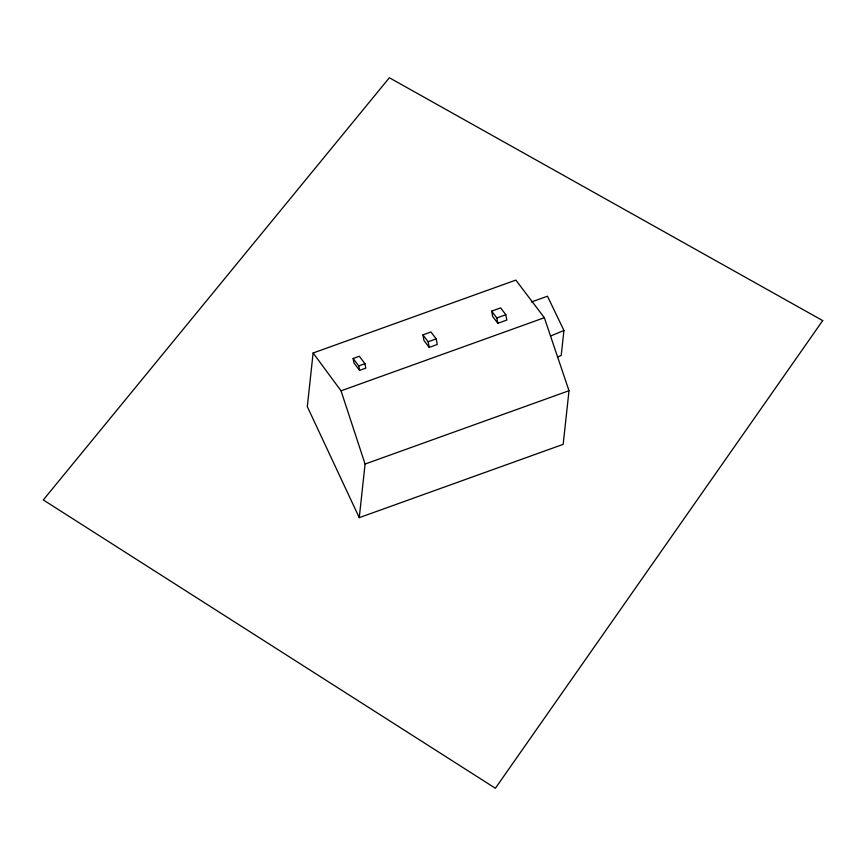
<?xml version="1.0" encoding="UTF-8"?>
<svg xmlns="http://www.w3.org/2000/svg" width="866" height="866" viewBox="0 0 866 866"><rect width="100%" height="100%" fill="white"/><g stroke="black" fill="none" stroke-linecap="round" stroke-linejoin="round"><path stroke-width="1.3" d="M313.124 352.992L307.3 406.609L359.26 517.662L563.181 444.345L569.005 390.718L544.346 317.714L515.855 280.097L313.124 352.992L341.031 390.826L365.084 464.046L359.26 517.662M531.345 302.007L547.474 296.215L563.928 330.455L561.211 355.471L557.574 356.987M550.592 336.019L563.928 330.455M353.122 358.513L359.358 356.272L364.954 363.677L365.798 368.137L359.563 370.377L353.967 362.984L353.122 358.513L358.73 365.917L359.563 370.377M422.911 334.861L430.954 331.97L436.193 338.877L437.254 344.495L429.2 347.396L423.961 340.49L422.911 334.861L428.14 341.778L429.2 347.396M491.65 311.143L500.656 307.906L505.82 314.726L506.816 320.041L497.82 323.278L492.657 316.458L491.65 311.143L496.824 317.963L497.82 323.278M358.73 365.917L364.954 363.677M428.14 341.778L436.193 338.877M496.824 317.963L505.82 314.726M341.031 390.826L544.346 317.714M365.084 464.046L569.005 390.718M822.7 320.604L495.384 788.255L43.3 499.942L389.364 77.745L822.7 320.604"/></g></svg>
